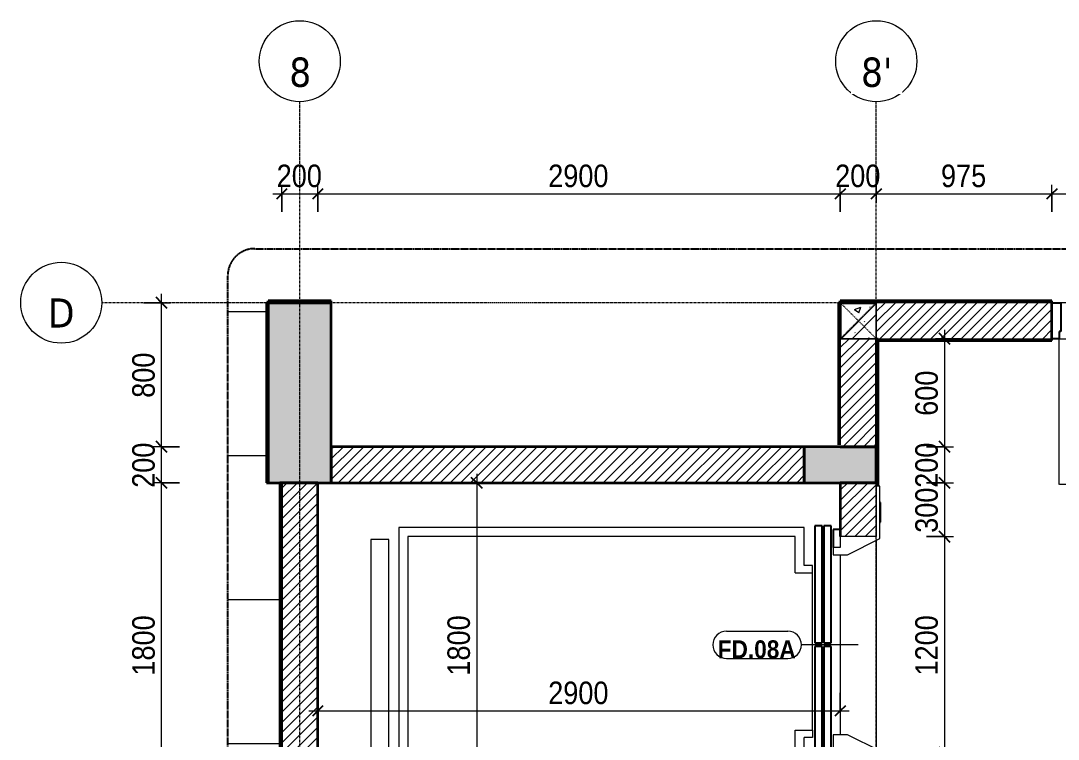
# Model space of a CAD drawing. Header units: millimetres. Extents: x 75804 to 125408, y 2002 to 35126.
# Drawn here: x 75804 to 81563, y 31112 to 35103 of the extents above; entities that cross this region are included whole.
import ezdxf

# ---------------------------------------------------------------- set-up
doc = ezdxf.new("R2010")
doc.units = ezdxf.units.MM
for name, pattern in [('Dash', [6, 3, -3]), ('Dash - Tight', [4.5, 3, -1.5]), ('Grid Line', [22.225, 12.7, -3.175, 3.175, -3.175]), ('Hidden', [7.14375, 4.7625, -2.38125])]:
    doc.linetypes.add(name, pattern=pattern)
for name, color, linetype, lineweight in [('0-1', 7, 'Continuous', 5), ('A-ANNO-DIMS', 211, 'Continuous', 9), ('A-ANNO-DIMS-50', 211, 'Continuous', 9), ('A-DETL-GENF-1', 92, 'Dash - Tight', 18), ('A-DETL-GENF-2', 92, 'Hidden', 25), ('A-DOOR', 31, 'Continuous', 18), ('A-DOOR-1', 31, 'Continuous', 25), ('A-DOOR-FRAM', 31, 'Continuous', 25), ('A-DOOR-IDEN', 31, 'Continuous', 9), ('A-FLOR', 192, 'Continuous', 18), ('A-FLOR-1', 250, 'Continuous', 18), ('A-WALL', 113, 'Continuous', 18), ('A-WALL-1', 113, 'Continuous', 35), ('A-WALL-PATT-1', 111, 'Continuous', 18), ('C-PRKG', 70, 'Continuous', 18), ('S-COLS', 52, 'Continuous', 18), ('S-COLS-1', 9, 'Continuous', 5), ('S-COLS-2', 7, 'Continuous', 35), ('S-COLS-3', 52, 'Dash', 18), ('S-COLS-4', 254, 'Continuous', 18), ('S-COLS-5', 52, 'Continuous', 35), ('S-COLS-HDLN', 52, 'Dash', 18), ('S-GRID-1', 1, 'Grid Line', 9), ('S-GRID-IDEN', 1, 'Continuous', 9)]:
    doc.layers.add(name, color=color, linetype=linetype, lineweight=lineweight)
doc.styles.add('Arial_B', font='arialbd.ttf', dxfattribs={"width": 0.9, "height": 100})
doc.styles.add('Tahoma_B', font='tahomabd.ttf', dxfattribs={"height": 162.5})
doc.styles.add('UTM Avo', font='', dxfattribs={"width": 0.9, "height": 125})
doc.styles.get('UTM Avo').set_extended_font_data('UTM Avo')
doc.dimstyles.new('1_Dim_chi_tiet_2_5', dxfattribs={"dimscale": 304.8, "dimtxt": 124.912619, "dimasz": 0.19685, "dimexe": 0.164042, "dimexo": 0.0625, "dimgap": 0.016404, "dimtad": 1, "dimdec": 0, "dimrnd": 5, "dimzin": 0, "dimdsep": 46, "dimtxsty": 'UTM Avo', "dimblk1": 'OBLIQUE', "dimblk2": 'OBLIQUE', "dimsah": 1, "dimcen": 0.09, "dimdle": 0.164042, "dimazin": 0, "dimtfac": 1, "dimtdec": 4, "dimtix": 1, "dimtmove": 0, "dimatfit": 3, "dimfxl": 0.328084, "dimfxlon": 1, "dimtvp": 1, "dimtolj": 1, "dimtzin": 0, "dimarcsym": 2})
pattern_1 = [(45, (0, 0), (-28.284271, 28.284271), [])]
pattern_2 = [(50, (0, 0), (364.3679, -31.8783), [38.1, -419.1]), (355, (0, 0), (-70.4859, 382.1133), [30.48, -335.28]), (100.451, (30.36, -2.66), (293.885, 350.2334), [32.38, -356.18]), (46.184, (0, 101.6), (542.1585, -84.0858), [57.15, -628.65]), (96.636, (45.2, 94.6), (474.805, 494.8554), [48.57, -534.27]), (351.184, (0, 101.6), (474.8102, 494.85), [45.72, -502.92]), (21, (50.8, 76.2), (303.2285, -204.5305), [38.1, -419.1]), (326, (50.8, 76.2), (123.6039, 368.376), [30.48, -335.28]), (71.451, (76.07, 59.16), (426.8341, 163.8427), [32.38, -356.18]), (37.5, (0, 0), (6.17665, 169.11015), [3.353, -327.863, 3.353, -337.007, -336.55]), (37.5, (0, 0), (6.17665, 169.11015), [-671.576, 3.353, -333.197]), (7.5, (0, 0), (133.63888, 200.3615), [3.353, -190.703, 3.353, -320.243, -128.27]), (7.5, (0, 0), (133.63888, 200.3615), [-517.652, 3.353, -124.917]), (327.5, (-113.28, 0), (271.18182, -11.45836), [3.353, -123.647, 3.353, -392.887, -525.78]), (327.5, (-113.28, 0), (271.18182, -11.45836), [-523.24, 3.353, -522.427]), (317.5, (-164.08, 0), (296.2585, 50.85285), [3.353, -161.747, 3.353, -259.791, -373.38]), (317.5, (-164.08, 0), (296.2585, 50.85285), [-428.244, 3.353, -370.027]), (45, (0, 0), (-125.7236, 125.7236), []), (45, (0, 190.5), (-125.7236, 125.7236), [])]

# ---------------------------------------------------------------- blocks, each defined once
blk = doc.blocks.new('NCV_TKTC_KET CAU_rvt-1-TKCS_THANG MÁY TM2- MẶT BẰNG TẦNG HẦM')
at = {"layer": 'S-COLS-1'}
for points in [[(77527.6, 32536.9), (77527.6, 33536.9), (77177.6, 33536.9), (77177.6, 32536.9)], [(80552.6, 32536.9), (80552.6, 32736.9), (80152.6, 32736.9), (80152.6, 32536.9)]]:
    blk.add_hatch(color=256, dxfattribs=at).paths.add_polyline_path(points)
at = {"layer": 'A-FLOR-1'}
blk.add_line((80352.6, 32137.4), (80352.6, 31137.4), dxfattribs=at)
at = {"layer": 'S-COLS-2'}
for p, q in [((77527.6, 33536.9), (77177.6, 33536.9)), ((77177.6, 33536.9), (77177.6, 32536.9)), ((77527.6, 32536.9), (77527.6, 33536.9)), ((80152.6, 32736.9), (80152.6, 32536.9)), ((80552.6, 32736.9), (80152.6, 32736.9)), ((80552.6, 32536.9), (80552.6, 32736.9)), ((77177.6, 32536.9), (77527.6, 32536.9)), ((80152.6, 32536.9), (80552.6, 32536.9))]:
    blk.add_line(p, q, dxfattribs=at)
blk = doc.blocks.new('Thang may HIEN - Dài x Rộng - 2200x1200-551375-TKCS_THANG MÁY TM2- MẶT BẰNG TẦNG HẦM')
at = {"layer": 'A-DOOR'}
for p, q in [((-590, 120), (-880, 120)), ((-880, 120), (-880, 100)), ((-500, -60), (-590, 120)), ((590, 120), (500, -60)), ((880, 120), (590, 120)), ((880, 100), (880, 120)), ((-880, 100), (-600, 100)), ((-600, 100), (-600, -100)), ((600, -100), (600, 100)), ((600, 100), (880, 100)), ((-600, -100), (-540, -100)), ((-540, -100), (-540, -140)), ((-500, -140), (-500, -60)), ((500, -60), (500, -140)), ((615, -100), (600, -100)), ((615, -140), (615, -100)), ((-660, -190.4), (-660, -150.4)), ((-660, -150.4), (-10, -150.4)), ((-540, -140), (-500, -140)), ((-10, -150.4), (-10, -190.4)), ((660, -150.4), (10, -150.4)), ((10, -150.4), (10, -190.4)), ((500, -140), (615, -140)), ((660, -190.4), (660, -150.4)), ((-10, -190.4), (-660, -190.4)), ((-10, -200.4), (-660, -200.4)), ((-660, -200.4), (-660, -240.4)), ((-10, -240.4), (-10, -200.4)), ((10, -190.4), (660, -190.4)), ((10, -200.4), (10, -240.4)), ((660, -200.4), (10, -200.4)), ((660, -240.4), (660, -200.4)), ((-660, -240.4), (-10, -240.4)), ((-440, -255), (-440, -300)), ((-400, -255), (-440, -255)), ((475, -255), (-400, -255)), ((-400, -350), (-400, -255)), ((10, -240.4), (660, -240.4)), ((475, -255), (515, -255)), ((475, -350), (475, -255)), ((515, -255), (515, -300)), ((-440, -300), (-650, -300)), ((-650, -300), (-650, -2550)), ((650, -300), (515, -300)), ((650, -2550), (650, -300)), ((-400, -350), (-600, -350)), ((-600, -350), (-600, -2500)), ((600, -350), (475, -350)), ((600, -2500), (600, -350)), ((-600, -2500), (600, -2500)), ((-650, -2550), (650, -2550)), ((590.8, -2605.4), (-584.2, -2605.4)), ((-584.2, -2605.4), (-584.2, -2705.4)), ((590.8, -2705.4), (590.8, -2605.4)), ((-584.2, -2705.4), (590.8, -2705.4))]:
    blk.add_line(p, q, dxfattribs=at)
at = {"layer": 'A-DOOR-1'}
for p, q in [((-680, 124), (-790, 124)), ((-790, 124), (-790, 120)), ((-680, 120), (-680, 124)), ((-600, -100), (-640, -100)), ((-640, -100), (-640, -140)), ((640, -100), (615, -100)), ((640, -140), (640, -100)), ((-10, -150.4), (-660, -150.4)), ((-660, -150.4), (-660, -190.4)), ((-640, -140), (-540, -140)), ((-10, -190.4), (-10, -150.4)), ((10, -150.4), (10, -190.4)), ((660, -150.4), (10, -150.4)), ((615, -140), (640, -140)), ((660, -190.4), (660, -150.4)), ((-660, -190.4), (-10, -190.4)), ((-10, -200.4), (-660, -200.4)), ((-660, -200.4), (-660, -240.4)), ((-10, -240.4), (-10, -200.4)), ((10, -190.4), (660, -190.4)), ((10, -200.4), (10, -240.4)), ((660, -200.4), (10, -200.4)), ((660, -240.4), (660, -200.4)), ((-660, -240.4), (-10, -240.4)), ((10, -240.4), (660, -240.4))]:
    blk.add_line(p, q, dxfattribs=at)
blk = doc.blocks.new('FD_07 - FD_07-1700x2200-CỬA ĐI 2 CÁNH-957538-TKCS_THANG MÁY TM2- MẶT BẰNG TẦNG HẦM')
at = {"layer": 'A-DETL-GENF-1'}
for p, q in [((-810, -910), (-810, -100)), ((-810, -100), (-770, -100)), ((-770, -100), (-770, -910)), ((810, -100), (770, -100)), ((770, -100), (770, -910)), ((810, -910), (810, -100)), ((-770, -910), (-810, -910)), ((770, -910), (810, -910))]:
    blk.add_line(p, q, dxfattribs=at)
for centre, start, end in [((-810, -100), 272.83057, 360), ((810, -100), 180, 267.16943)]:
    blk.add_arc(centre, 810, start, end, dxfattribs=at)
at = {"layer": 'A-DOOR'}
for p, q in [((800, 100), (-800, 100)), ((-810, -100), (810, -100))]:
    blk.add_line(p, q, dxfattribs=at)
at = {"layer": 'A-DOOR-FRAM'}
for p, q in [((-850, 100), (-800, 100)), ((-850, -100), (-850, 100)), ((-800, 100), (-800, -60)), ((800, 100), (850, 100)), ((800, -60), (800, 100)), ((850, 100), (850, -100)), ((-810, -100), (-850, -100)), ((-800, -60), (-810, -60)), ((-810, -60), (-810, -100)), ((810, -60), (800, -60)), ((810, -100), (810, -60)), ((850, -100), (810, -100))]:
    blk.add_line(p, q, dxfattribs=at)
blk = doc.blocks.new('XE MAY2 - xe may 2-614215-TKCS_THANG MÁY TM2- MẶT BẰNG TẦNG HẦM')
at = {"layer": 'C-PRKG'}
for p, q in [((-85, 0), (-300, 0)), ((-10, -800), (-300, -800))]:
    blk.add_line(p, q, dxfattribs=at)
blk = doc.blocks.new('XE MAY2 - xe may 2-V1-TKCS_THANG MÁY TM2- MẶT BẰNG TẦNG HẦM')
at = {"layer": 'C-PRKG'}
for p, q in [((-10, 0), (-300, 0)), ((-10, -800), (-300, -800))]:
    blk.add_line(p, q, dxfattribs=at)
blk = doc.blocks.new('XE MAY2 - xe may 2-V2-TKCS_THANG MÁY TM2- MẶT BẰNG TẦNG HẦM')
at = {"layer": 'C-PRKG'}
for p, q in [((-85, 0), (-300, 0)), ((-85, -800), (-300, -800))]:
    blk.add_line(p, q, dxfattribs=at)
blk = doc.blocks.new('G1_SOF - BO TRU - 200x200-3845341-TKCS_THANG MÁY TM2- MẶT BẰNG TẦNG HẦM')
at = {"layer": 'S-COLS-HDLN'}
for p, q in [((-100, 100), (100, -100)), ((100, 100), (-100, -100))]:
    blk.add_line(p, q, dxfattribs=at)
blk = doc.blocks.new('BORDER VIEW - BORDER VIEW-1938873-TKCS_THANG MÁY TM2- MẶT BẰNG TẦNG HẦM')
at = {"layer": 'A-DETL-GENF-2'}
for p, q in [((150, 8500), (6798.1, 8500)), ((0, 150), (0, 8350))]:
    blk.add_line(p, q, dxfattribs=at)
blk.add_arc((150, 8350), 150, 90, 180, dxfattribs=at)
blk = doc.blocks.new('Grid - M_Grid Head - Circle-353313-TKCS_THANG MÁY TM2- MẶT BẰNG TẦNG HẦM')
at = {"layer": 'S-GRID-IDEN'}
blk.add_circle((0, 0), 4.5, dxfattribs=at)
blk = doc.blocks.new('STN_Door Tag - STN_Door Tag-1788670-TKCS_THANG MÁY TM2- MẶT BẰNG TẦNG HẦM')
at = {"layer": 'A-DOOR-IDEN'}
for p, q in [((-3.37, 1.49), (3.43, 1.49)), ((-3.37, -1.52), (3.43, -1.52))]:
    blk.add_line(p, q, dxfattribs=at)
for centre, start, end in [((-3.37, -0.01), 90, 270), ((3.43, -0.01), 270, 90)]:
    blk.add_arc(centre, 1.51, start, end, dxfattribs=at)
blk = doc.blocks.new('DIMBLOCK1-TKCS_THANG MÁY TM2- MẶT BẰNG TẦNG HẦM')
at = {"layer": 'A-ANNO-DIMS-50'}
for p, q in [((77252.6, 34041.4), (77252.6, 34191.4)), ((77452.6, 34041.4), (77452.6, 34191.4)), ((77202.6, 34141.4), (77452.6, 34141.4)), ((77252.6, 34141.4), (77252.6, 34041.4)), ((77452.6, 34141.4), (77452.6, 34041.4))]:
    blk.add_line(p, q, dxfattribs=at)
at = {"layer": 'A-ANNO-DIMS-50', "lineweight": 25}
for p, q in [((77252.6, 34141.4), (77282.6, 34171.4)), ((77452.6, 34141.4), (77482.6, 34171.4)), ((77252.6, 34141.4), (77222.6, 34111.4)), ((77452.6, 34141.4), (77422.6, 34111.4))]:
    blk.add_line(p, q, dxfattribs=at)
at = {"layer": 'A-ANNO-DIMS-50', "color": 0, "insert": (77224.2, 34303.8), "char_height": 125, "width": 308.118, "attachment_point": 1, "line_spacing_factor": 1.110334, "style": 'UTM Avo'}
blk.add_mtext('200', dxfattribs=at)
blk = doc.blocks.new('_Oblique')
at = {"color": 0, "linetype": 'ByBlock', "lineweight": -2}
blk.add_line((-0.5, -0.5), (0.5, 0.5), dxfattribs=at)
blk = doc.blocks.new('DIMBLOCK2-TKCS_THANG MÁY TM2- MẶT BẰNG TẦNG HẦM')
at = {"layer": 'A-ANNO-DIMS-50'}
for p, q in [((77452.6, 34041.4), (77452.6, 34191.4)), ((80352.6, 34041.4), (80352.6, 34191.4)), ((77452.6, 34141.4), (80352.6, 34141.4)), ((77452.6, 34141.4), (77452.6, 34041.4)), ((80352.6, 34141.4), (80352.6, 34041.4))]:
    blk.add_line(p, q, dxfattribs=at)
at = {"layer": 'A-ANNO-DIMS-50', "lineweight": 25}
for p, q in [((77452.6, 34141.4), (77482.6, 34171.4)), ((80352.6, 34141.4), (80382.6, 34171.4)), ((77452.6, 34141.4), (77422.6, 34111.4)), ((80352.6, 34141.4), (80322.6, 34111.4))]:
    blk.add_line(p, q, dxfattribs=at)
at = {"layer": 'A-ANNO-DIMS-50', "color": 0, "insert": (78731.4, 34303.8), "char_height": 125, "width": 410.824, "attachment_point": 1, "line_spacing_factor": 1.110334, "style": 'UTM Avo'}
blk.add_mtext('2900', dxfattribs=at)
blk = doc.blocks.new('DIMBLOCK3-TKCS_THANG MÁY TM2- MẶT BẰNG TẦNG HẦM')
at = {"layer": 'A-ANNO-DIMS-50'}
for p, q in [((80552.6, 34241.4), (80552.6, 34091.4)), ((80552.6, 34141.4), (80552.6, 34241.4)), ((80352.6, 34041.4), (80352.6, 34191.4)), ((80352.6, 34141.4), (80552.6, 34141.4)), ((80352.6, 34141.4), (80352.6, 34041.4))]:
    blk.add_line(p, q, dxfattribs=at)
at = {"layer": 'A-ANNO-DIMS-50', "lineweight": 25}
for p, q in [((80352.6, 34141.4), (80382.6, 34171.4)), ((80552.6, 34141.4), (80582.6, 34171.4)), ((80352.6, 34141.4), (80322.6, 34111.4)), ((80552.6, 34141.4), (80522.6, 34111.4))]:
    blk.add_line(p, q, dxfattribs=at)
at = {"layer": 'A-ANNO-DIMS-50', "color": 0, "insert": (80324.2, 34303.8), "char_height": 125, "width": 308.118, "attachment_point": 1, "line_spacing_factor": 1.110334, "style": 'UTM Avo'}
blk.add_mtext('200', dxfattribs=at)
blk = doc.blocks.new('DIMBLOCK4-TKCS_THANG MÁY TM2- MẶT BẰNG TẦNG HẦM')
at = {"layer": 'A-ANNO-DIMS-50'}
for p, q in [((80552.6, 34241.4), (80552.6, 34091.4)), ((80552.6, 34141.4), (80552.6, 34241.4)), ((81527.6, 34041.4), (81527.6, 34191.4)), ((80552.6, 34141.4), (81527.6, 34141.4)), ((81527.6, 34141.4), (81527.6, 34041.4))]:
    blk.add_line(p, q, dxfattribs=at)
at = {"layer": 'A-ANNO-DIMS-50', "lineweight": 25}
for p, q in [((80552.6, 34141.4), (80582.6, 34171.4)), ((81527.6, 34141.4), (81557.6, 34171.4)), ((80552.6, 34141.4), (80522.6, 34111.4)), ((81527.6, 34141.4), (81497.6, 34111.4))]:
    blk.add_line(p, q, dxfattribs=at)
at = {"layer": 'A-ANNO-DIMS-50', "color": 0, "insert": (80911.7, 34303.8), "char_height": 125, "width": 308.118, "attachment_point": 1, "line_spacing_factor": 1.110334, "style": 'UTM Avo'}
blk.add_mtext('975', dxfattribs=at)
blk = doc.blocks.new('DIMBLOCK5-TKCS_THANG MÁY TM2- MẶT BẰNG TẦNG HẦM')
at = {"layer": 'A-ANNO-DIMS-50'}
for p, q in [((81527.6, 34041.4), (81527.6, 34191.4)), ((83227.6, 34041.4), (83227.6, 34191.4)), ((81527.6, 34141.4), (83227.6, 34141.4)), ((81527.6, 34141.4), (81527.6, 34041.4)), ((83227.6, 34141.4), (83227.6, 34041.4))]:
    blk.add_line(p, q, dxfattribs=at)
at = {"layer": 'A-ANNO-DIMS-50', "lineweight": 25}
for p, q in [((81527.6, 34141.4), (81557.6, 34171.4)), ((83227.6, 34141.4), (83257.6, 34171.4)), ((81527.6, 34141.4), (81497.6, 34111.4)), ((83227.6, 34141.4), (83197.6, 34111.4))]:
    blk.add_line(p, q, dxfattribs=at)
at = {"layer": 'A-ANNO-DIMS-50', "color": 0, "insert": (82206.4, 34303.8), "char_height": 125, "width": 410.824, "attachment_point": 1, "line_spacing_factor": 1.110334, "style": 'UTM Avo'}
blk.add_mtext('1700', dxfattribs=at)
blk = doc.blocks.new('DIMBLOCK17-TKCS_THANG MÁY TM2- MẶT BẰNG TẦNG HẦM')
at = {"layer": 'A-ANNO-DIMS-50', "lineweight": 25}
for p, q in [((76584.7, 32536.9), (76554.7, 32566.9)), ((76584.7, 32536.9), (76614.7, 32506.9)), ((76584.7, 30736.9), (76554.7, 30766.9)), ((76584.7, 30736.9), (76614.7, 30706.9))]:
    blk.add_line(p, q, dxfattribs=at)
at = {"layer": 'A-ANNO-DIMS-50'}
for p, q in [((76684.7, 32536.9), (76534.7, 32536.9)), ((76584.7, 30736.9), (76584.7, 32536.9)), ((76584.7, 32536.9), (76684.7, 32536.9)), ((76684.7, 30736.9), (76534.7, 30736.9)), ((76584.7, 30736.9), (76684.7, 30736.9))]:
    blk.add_line(p, q, dxfattribs=at)
at = {"layer": 'A-ANNO-DIMS-50', "color": 0, "insert": (76422.3, 31465.8), "char_height": 125, "width": 410.824, "attachment_point": 1, "rotation": 90, "line_spacing_factor": 1.110334, "style": 'UTM Avo'}
blk.add_mtext('1800', dxfattribs=at)
blk = doc.blocks.new('DIMBLOCK18-TKCS_THANG MÁY TM2- MẶT BẰNG TẦNG HẦM')
at = {"layer": 'A-ANNO-DIMS-50'}
for p, q in [((76684.7, 32736.9), (76534.7, 32736.9)), ((76584.7, 32536.9), (76584.7, 32736.9)), ((76584.7, 32736.9), (76684.7, 32736.9)), ((76684.7, 32536.9), (76534.7, 32536.9)), ((76584.7, 32536.9), (76684.7, 32536.9))]:
    blk.add_line(p, q, dxfattribs=at)
at = {"layer": 'A-ANNO-DIMS-50', "lineweight": 25}
for p, q in [((76584.7, 32736.9), (76554.7, 32766.9)), ((76584.7, 32736.9), (76614.7, 32706.9)), ((76584.7, 32536.9), (76554.7, 32566.9)), ((76584.7, 32536.9), (76614.7, 32506.9))]:
    blk.add_line(p, q, dxfattribs=at)
at = {"layer": 'A-ANNO-DIMS-50', "color": 0, "insert": (76422.3, 32508.6), "char_height": 125, "width": 308.118, "attachment_point": 1, "rotation": 90, "line_spacing_factor": 1.110334, "style": 'UTM Avo'}
blk.add_mtext('200', dxfattribs=at)
blk = doc.blocks.new('DIMBLOCK19-TKCS_THANG MÁY TM2- MẶT BẰNG TẦNG HẦM')
at = {"layer": 'A-ANNO-DIMS-50'}
for p, q in [((76584.7, 32736.9), (76584.7, 33586.9)), ((76484.7, 33536.9), (76634.7, 33536.9)), ((76584.7, 33536.9), (76484.7, 33536.9)), ((76684.7, 32736.9), (76534.7, 32736.9)), ((76584.7, 32736.9), (76684.7, 32736.9))]:
    blk.add_line(p, q, dxfattribs=at)
at = {"layer": 'A-ANNO-DIMS-50', "lineweight": 25}
for p, q in [((76584.7, 33536.9), (76554.7, 33566.9)), ((76584.7, 33536.9), (76614.7, 33506.9)), ((76584.7, 32736.9), (76554.7, 32766.9)), ((76584.7, 32736.9), (76614.7, 32706.9))]:
    blk.add_line(p, q, dxfattribs=at)
at = {"layer": 'A-ANNO-DIMS-50', "color": 0, "insert": (76422.3, 33008.6), "char_height": 125, "width": 308.118, "attachment_point": 1, "rotation": 90, "line_spacing_factor": 1.110334, "style": 'UTM Avo'}
blk.add_mtext('800', dxfattribs=at)
blk = doc.blocks.new('DIMBLOCK24-TKCS_THANG MÁY TM2- MẶT BẰNG TẦNG HẦM')
at = {"layer": 'A-ANNO-DIMS-50', "lineweight": 25}
for p, q in [((80931.1, 33336.9), (80901.1, 33366.9)), ((80931.1, 33336.9), (80961.1, 33306.9)), ((80931.1, 32736.9), (80901.1, 32766.9)), ((80931.1, 32736.9), (80961.1, 32706.9))]:
    blk.add_line(p, q, dxfattribs=at)
at = {"layer": 'A-ANNO-DIMS-50'}
for p, q in [((80931.1, 33386.9), (80931.1, 32736.9)), ((81031.1, 33336.9), (80881.1, 33336.9)), ((80931.1, 33336.9), (81031.1, 33336.9)), ((80831.1, 32736.9), (80981.1, 32736.9)), ((80931.1, 32736.9), (80831.1, 32736.9))]:
    blk.add_line(p, q, dxfattribs=at)
at = {"layer": 'A-ANNO-DIMS-50', "color": 0, "insert": (80768.8, 32908.6), "char_height": 125, "width": 308.118, "attachment_point": 1, "rotation": 90, "line_spacing_factor": 1.110334, "style": 'UTM Avo'}
blk.add_mtext('600', dxfattribs=at)
blk = doc.blocks.new('DIMBLOCK25-TKCS_THANG MÁY TM2- MẶT BẰNG TẦNG HẦM')
at = {"layer": 'A-ANNO-DIMS-50'}
for p, q in [((80831.1, 32736.9), (80981.1, 32736.9)), ((80931.1, 32736.9), (80831.1, 32736.9)), ((80931.1, 32736.9), (80931.1, 32536.9)), ((80831.1, 32536.9), (80981.1, 32536.9)), ((80931.1, 32536.9), (80831.1, 32536.9))]:
    blk.add_line(p, q, dxfattribs=at)
at = {"layer": 'A-ANNO-DIMS-50', "lineweight": 25}
for p, q in [((80931.1, 32736.9), (80901.1, 32766.9)), ((80931.1, 32736.9), (80961.1, 32706.9)), ((80931.1, 32536.9), (80901.1, 32566.9)), ((80931.1, 32536.9), (80961.1, 32506.9))]:
    blk.add_line(p, q, dxfattribs=at)
at = {"layer": 'A-ANNO-DIMS-50', "color": 0, "insert": (80768.8, 32508.6), "char_height": 125, "width": 308.118, "attachment_point": 1, "rotation": 90, "line_spacing_factor": 1.110334, "style": 'UTM Avo'}
blk.add_mtext('200', dxfattribs=at)
blk = doc.blocks.new('DIMBLOCK26-TKCS_THANG MÁY TM2- MẶT BẰNG TẦNG HẦM')
at = {"layer": 'A-ANNO-DIMS-50', "lineweight": 25}
for p, q in [((80931.1, 32536.9), (80901.1, 32566.9)), ((80931.1, 32536.9), (80961.1, 32506.9)), ((80931.1, 32237.4), (80901.1, 32267.4)), ((80931.1, 32237.4), (80961.1, 32207.4))]:
    blk.add_line(p, q, dxfattribs=at)
at = {"layer": 'A-ANNO-DIMS-50'}
for p, q in [((80831.1, 32536.9), (80981.1, 32536.9)), ((80931.1, 32536.9), (80831.1, 32536.9)), ((80931.1, 32536.9), (80931.1, 32237.4)), ((80831.1, 32237.4), (80981.1, 32237.4)), ((80931.1, 32237.4), (80831.1, 32237.4))]:
    blk.add_line(p, q, dxfattribs=at)
at = {"layer": 'A-ANNO-DIMS-50', "color": 0, "insert": (80768.8, 32258.8), "char_height": 125, "width": 308.118, "attachment_point": 1, "rotation": 90, "line_spacing_factor": 1.110334, "style": 'UTM Avo'}
blk.add_mtext('300', dxfattribs=at)
blk = doc.blocks.new('DIMBLOCK27-TKCS_THANG MÁY TM2- MẶT BẰNG TẦNG HẦM')
at = {"layer": 'A-ANNO-DIMS-50', "lineweight": 25}
for p, q in [((80931.1, 32237.4), (80901.1, 32267.4)), ((80931.1, 32237.4), (80961.1, 32207.4)), ((80931.1, 31037.4), (80901.1, 31067.4)), ((80931.1, 31037.4), (80961.1, 31007.4))]:
    blk.add_line(p, q, dxfattribs=at)
at = {"layer": 'A-ANNO-DIMS-50'}
for p, q in [((80831.1, 32237.4), (80981.1, 32237.4)), ((80931.1, 32237.4), (80831.1, 32237.4)), ((80931.1, 32237.4), (80931.1, 31037.4)), ((80831.1, 31037.4), (80981.1, 31037.4)), ((80931.1, 31037.4), (80831.1, 31037.4))]:
    blk.add_line(p, q, dxfattribs=at)
at = {"layer": 'A-ANNO-DIMS-50', "color": 0, "insert": (80768.8, 31466.2), "char_height": 125, "width": 410.824, "attachment_point": 1, "rotation": 90, "line_spacing_factor": 1.110334, "style": 'UTM Avo'}
blk.add_mtext('1200', dxfattribs=at)
blk = doc.blocks.new('DIMBLOCK37-TKCS_THANG MÁY TM2- MẶT BẰNG TẦNG HẦM')
at = {"layer": 'A-ANNO-DIMS-50', "lineweight": 25}
for p, q in [((78334.4, 32536.9), (78304.4, 32566.9)), ((78334.4, 32536.9), (78364.4, 32506.9)), ((78334.4, 30736.9), (78304.4, 30766.9)), ((78334.4, 30736.9), (78364.4, 30706.9))]:
    blk.add_line(p, q, dxfattribs=at)
at = {"layer": 'A-ANNO-DIMS-50'}
for p, q in [((78334.4, 32586.9), (78334.4, 30686.9)), ((78434.4, 32536.9), (78284.4, 32536.9)), ((78334.4, 32536.9), (78434.4, 32536.9)), ((78234.4, 30736.9), (78384.4, 30736.9)), ((78334.4, 30736.9), (78234.4, 30736.9))]:
    blk.add_line(p, q, dxfattribs=at)
at = {"layer": 'A-ANNO-DIMS-50', "color": 0, "insert": (78172, 31465.8), "char_height": 125, "width": 410.824, "attachment_point": 1, "rotation": 90, "line_spacing_factor": 1.110334, "style": 'UTM Avo'}
blk.add_mtext('1800', dxfattribs=at)
blk = doc.blocks.new('DIMBLOCK38-TKCS_THANG MÁY TM2- MẶT BẰNG TẦNG HẦM')
at = {"layer": 'A-ANNO-DIMS-50'}
for p, q in [((77452.6, 31369.9), (77452.6, 31219.9)), ((77452.6, 31269.9), (77452.6, 31369.9)), ((80352.6, 31369.9), (80352.6, 31219.9)), ((80352.6, 31269.9), (80352.6, 31369.9)), ((77402.6, 31269.9), (80402.6, 31269.9))]:
    blk.add_line(p, q, dxfattribs=at)
at = {"layer": 'A-ANNO-DIMS-50', "lineweight": 25}
for p, q in [((77452.6, 31269.9), (77482.6, 31299.9)), ((80352.6, 31269.9), (80382.6, 31299.9)), ((77452.6, 31269.9), (77422.6, 31239.9)), ((80352.6, 31269.9), (80322.6, 31239.9))]:
    blk.add_line(p, q, dxfattribs=at)
at = {"layer": 'A-ANNO-DIMS-50', "color": 0, "insert": (78731.4, 31432.3), "char_height": 125, "width": 410.824, "attachment_point": 1, "line_spacing_factor": 1.110334, "style": 'UTM Avo'}
blk.add_mtext('2900', dxfattribs=at)

msp = doc.modelspace()

# ---------------------------------------------------------------- hatches: boundary and pattern name
at = {"layer": 'A-WALL-PATT-1'}
h = msp.add_hatch(dxfattribs=at)
h.set_pattern_fill('FP_1', color=256, style=0, pattern_type=2)
h.set_pattern_definition(pattern_1)
h.paths.add_polyline_path([(83367.6, 33336.9), (83377.6, 33336.9), (83377.6, 33536.9), (83227.6, 33536.9), (83227.6, 33336.9)])
h.paths.add_polyline_path([(81527.6, 33336.9), (81527.6, 33536.9), (80552.6, 33536.9), (80552.6, 33336.9), (80842.4, 33336.9)])
h = msp.add_hatch(dxfattribs=at)
h.set_pattern_fill('FP_1', color=256, style=0, pattern_type=2)
h.set_pattern_definition(pattern_1)
h.paths.add_polyline_path([(80552.6, 32736.9), (80552.6, 33336.9), (80352.6, 33336.9), (80352.6, 32736.9)])
h = msp.add_hatch(dxfattribs=at)
h.set_pattern_fill('FP_1', color=256, style=0, pattern_type=2)
h.set_pattern_definition(pattern_1)
h.paths.add_polyline_path([(80152.6, 32536.9), (80152.6, 32736.9), (77527.6, 32736.9), (77527.6, 32536.9), (78888.3, 32536.9)])
h = msp.add_hatch(dxfattribs=at)
h.set_pattern_fill('FP_1', color=256, style=0, pattern_type=2)
h.set_pattern_definition(pattern_1)
h.paths.add_polyline_path([(77452.6, 30836.9), (77452.6, 32536.9), (77252.6, 32536.9), (77252.6, 30836.9)])
h = msp.add_hatch(dxfattribs=at)
h.set_pattern_fill('FP_1', color=256, style=0, pattern_type=2)
h.set_pattern_definition(pattern_1)
h.paths.add_polyline_path([(80552.6, 30736.9), (80552.6, 31037.4), (80352.6, 31037.4), (80352.6, 30736.9)])
h.paths.add_polyline_path([(80352.6, 32237.4), (80552.6, 32237.4), (80552.6, 32536.9), (80352.6, 32536.9)])
at = {"layer": 'S-COLS-4'}
h = msp.add_hatch(dxfattribs=at)
h.set_pattern_fill('FP_2', color=256, style=0, pattern_type=2)
h.set_pattern_definition(pattern_2)
h.paths.add_polyline_path([(80552.6, 33336.9), (80552.6, 33536.9), (80352.6, 33536.9), (80352.6, 33336.9)])
h = msp.add_hatch(dxfattribs=at)
h.set_pattern_fill('FP_2', color=256, style=0, pattern_type=2)
h.set_pattern_definition(pattern_2)
h.paths.add_polyline_path([(80552.6, 33336.9), (80552.6, 33536.9), (80352.6, 33536.9), (80352.6, 33336.9)])

# ---------------------------------------------------------------- linework, layer by layer
at = {"layer": 'A-DOOR-IDEN'}
msp.add_line((80452.6, 31637.4), (80136.9, 31637.4), dxfattribs=at)
at = {"layer": 'A-FLOR'}
msp.add_line((80552.6, 32217.4), (80552.6, 31057.3), dxfattribs=at)
at = {"layer": 'A-WALL'}
for p, q in [((81527.6, 33536.9), (80552.6, 33536.9)), ((80552.6, 33536.9), (80552.6, 33336.9)), ((80552.6, 33336.9), (80352.6, 33336.9)), ((80352.6, 33336.9), (80352.6, 32746.9)), ((80562.6, 33336.9), (81527.6, 33336.9)), ((80552.6, 32517.4), (80552.6, 32536.9)), ((80552.6, 32536.9), (80552.6, 32517.4))]:
    msp.add_line(p, q, dxfattribs=at)
at = {"layer": 'A-WALL-1'}
for p, q in [((77167.6, 33536.9), (77167.6, 32536.9)), ((77167.6, 33536.9), (77527.6, 33536.9)), ((77177.6, 32536.9), (77177.6, 33546.9)), ((77527.6, 33546.9), (77177.6, 33546.9)), ((77527.6, 33536.9), (77527.6, 33546.9)), ((80342.6, 33536.9), (80342.6, 32746.9)), ((80342.6, 33536.9), (80552.6, 33536.9)), ((80352.6, 33336.9), (80352.6, 33546.9)), ((81527.6, 33546.9), (80352.6, 33546.9)), ((81527.6, 33326.9), (81527.6, 33546.9)), ((80552.6, 33336.9), (80562.6, 33336.9)), ((80552.6, 33336.9), (80552.6, 32536.9)), ((80562.6, 32517.4), (80562.6, 33326.9)), ((80562.6, 33326.9), (81527.6, 33326.9)), ((80152.6, 32736.9), (77527.6, 32736.9)), ((77527.6, 32736.9), (77527.6, 32536.9)), ((80152.6, 32536.9), (80152.6, 32736.9)), ((80352.6, 32736.9), (80552.6, 32736.9)), ((77167.6, 32536.9), (77177.6, 32536.9)), ((77452.6, 32536.9), (77242.6, 32536.9)), ((77242.6, 32526.9), (77242.6, 28596.9)), ((77252.6, 28596.9), (77252.6, 32536.9)), ((77452.6, 30836.9), (77452.6, 32536.9)), ((77527.6, 32536.9), (80152.6, 32536.9)), ((80352.6, 32536.9), (80352.6, 32237.4)), ((80552.6, 32536.9), (80352.6, 32536.9))]:
    msp.add_line(p, q, dxfattribs=at)
at = {"layer": 'S-COLS'}
for p, q in [((80552.6, 33336.9), (80552.6, 33536.9)), ((80352.6, 33336.9), (80552.6, 33336.9))]:
    msp.add_line(p, q, dxfattribs=at)
at = {"layer": 'S-COLS-5'}
for p, q in [((80552.6, 33536.9), (80352.6, 33536.9)), ((80352.6, 33536.9), (80352.6, 33336.9))]:
    msp.add_line(p, q, dxfattribs=at)
at = {"layer": 'S-GRID-1'}
for p, q in [((77352.6, 33402.9), (77352.6, 34652.9)), ((80552.6, 33402.9), (80552.6, 34652.9)), ((77503.7, 33536.9), (76253.7, 33536.9)), ((83751.4, 33536.9), (77503.7, 33536.9)), ((77352.6, 25449.1), (77352.6, 33402.9)), ((80552.6, 25449.1), (80552.6, 33402.9))]:
    msp.add_line(p, q, dxfattribs=at)

# ---------------------------------------------------------------- block references
at = {"layer": '0-1'}
msp.add_blockref('NCV_TKTC_KET CAU_rvt-1-TKCS_THANG MÁY TM2- MẶT BẰNG TẦNG HẦM', (0, 0), dxfattribs=at)
at = {"layer": 'A-DETL-GENF-1'}
msp.add_blockref('BORDER VIEW - BORDER VIEW-1938873-TKCS_THANG MÁY TM2- MẶT BẰNG TẦNG HẦM', (76952.6, 25336.9), dxfattribs=at)
at = {"layer": 'A-DOOR'}
msp.add_blockref('FD_07 - FD_07-1700x2200-CỬA ĐI 2 CÁNH-957538-TKCS_THANG MÁY TM2- MẶT BẰNG TẦNG HẦM', (82377.6, 33436.9), dxfattribs=at)
at = {"layer": 'A-DOOR', "rotation": 270}
msp.add_blockref('Thang may HIEN - Dài x Rộng - 2200x1200-551375-TKCS_THANG MÁY TM2- MẶT BẰNG TẦNG HẦM', (80452.6, 31637.4), dxfattribs=at)
at = {"layer": 'A-DOOR-IDEN', "xscale": 49.99999999999998, "yscale": 49.99999999999998, "zscale": 49.99999999999998}
msp.add_blockref('STN_Door Tag - STN_Door Tag-1788670-TKCS_THANG MÁY TM2- MẶT BẰNG TẦNG HẦM', (79889.8, 31637.6), dxfattribs=at)
at = {"layer": 'C-PRKG'}
for name, p in [('XE MAY2 - xe may 2-V2-TKCS_THANG MÁY TM2- MẶT BẰNG TẦNG HẦM', (77252.6, 33486.9)), ('XE MAY2 - xe may 2-614215-TKCS_THANG MÁY TM2- MẶT BẰNG TẦNG HẦM', (77252.6, 32686.9)), ('XE MAY2 - xe may 2-V1-TKCS_THANG MÁY TM2- MẶT BẰNG TẦNG HẦM', (77252.6, 31886.9))]:
    msp.add_blockref(name, p, dxfattribs=at)
at = {"layer": 'S-COLS-3'}
msp.add_blockref('G1_SOF - BO TRU - 200x200-3845341-TKCS_THANG MÁY TM2- MẶT BẰNG TẦNG HẦM', (80452.6, 33436.9), dxfattribs=at)
at = {"layer": 'S-GRID-IDEN', "xscale": 49.99999999999998, "yscale": 49.99999999999998, "zscale": 49.99999999999998}
for p in [(77352.6, 34877.9), (80552.6, 34877.9)]:
    msp.add_blockref('Grid - M_Grid Head - Circle-353313-TKCS_THANG MÁY TM2- MẶT BẰNG TẦNG HẦM', p, dxfattribs=at)
at = {"layer": 'S-GRID-IDEN', "xscale": 49.99999999999998, "yscale": 49.99999999999998, "zscale": 49.99999999999998, "rotation": 89.9999999999998}
msp.add_blockref('Grid - M_Grid Head - Circle-353313-TKCS_THANG MÁY TM2- MẶT BẰNG TẦNG HẦM', (76028.7, 33536.9), dxfattribs=at)

# ---------------------------------------------------------------- texts
at = {"layer": 'A-DOOR-IDEN', "insert": (79888.8, 31610.9), "char_height": 100, "width": 443.7, "attachment_point": 5, "line_spacing_factor": 0.936439, "style": 'Arial_B'}
msp.add_mtext('\\pt2.25,4.5,6.75,9,11.25,13.5,15.75,18,20.25,22.5,24.75,27,29.25,31.5,33.75,36,38.25,40.5,42.75,45,47.25,49.5,51.75,54,56.25,58.5,60.75,63,65.25,67.5,69.75,72;FD.08A', dxfattribs=at)

# ---------------------------------------------------------------- dimensions: what is measured, and where the dimension line sits
at = {"layer": 'A-ANNO-DIMS'}
for base, p1, p2, override, picture, middle in [((77452.6, 34141.4), (77252.6, 34041.4), (77452.6, 34041.4), {"dimpost": '<>', "dimfxl": 200}, 'DIMBLOCK1-TKCS_THANG MÁY TM2- MẶT BẰNG TẦNG HẦM', (77352.6, 34211.1)), ((80352.6, 34141.4), (77452.6, 34041.4), (80352.6, 34041.4), {"dimpost": '<>', "dimfxl": 2900.071331}, 'DIMBLOCK2-TKCS_THANG MÁY TM2- MẶT BẰNG TẦNG HẦM', (78902.6, 34211.1)), ((80552.6, 34141.4), (80352.6, 34041.4), (80552.6, 34241.4), {"dimpost": '<>', "dimfxl": 282.792278}, 'DIMBLOCK3-TKCS_THANG MÁY TM2- MẶT BẰNG TẦNG HẦM', (80452.6, 34211.1)), ((81527.6, 34141.4), (80552.6, 34241.4), (81527.6, 34041.4), {"dimpost": '<>', "dimfxl": 995.301462}, 'DIMBLOCK4-TKCS_THANG MÁY TM2- MẶT BẰNG TẦNG HẦM', (81040.1, 34211)), ((83227.6, 34141.4), (81527.6, 34041.4), (83227.6, 34041.4), {"dimpost": '<>', "dimfxl": 1700}, 'DIMBLOCK5-TKCS_THANG MÁY TM2- MẶT BẰNG TẦNG HẦM', (82377.6, 34211.1)), ((80352.6, 31269.9), (77452.6, 31369.9), (80352.6, 31369.9), {"dimpost": '<>', "dimfxl": 2900.000001}, 'DIMBLOCK38-TKCS_THANG MÁY TM2- MẶT BẰNG TẦNG HẦM', (78902.6, 31339.6))]:
    dim = msp.add_linear_dim(base=base, p1=p1, p2=p2, dimstyle='1_Dim_chi_tiet_2_5', override=override, dxfattribs=at)
    dim.commit()
    dim.dimension.update_dxf_attribs({"geometry": picture, "text_midpoint": middle})
for base, p1, p2, override, picture, middle in [((76584.7, 33536.9), (76684.7, 32736.9), (76484.7, 33536.9), {"dimpost": '<>', "dimfxl": 824.621125}, 'DIMBLOCK19-TKCS_THANG MÁY TM2- MẶT BẰNG TẦNG HẦM', (76515, 33136.9)), ((80931.1, 32736.9), (81031.1, 33336.9), (80831.1, 32736.9), {"dimpost": '<>', "dimfxl": 632.455532}, 'DIMBLOCK24-TKCS_THANG MÁY TM2- MẶT BẰNG TẦNG HẦM', (80861.5, 33036.9)), ((76584.7, 32736.9), (76684.7, 32536.9), (76684.7, 32736.9), {"dimpost": '<>', "dimfxl": 200}, 'DIMBLOCK18-TKCS_THANG MÁY TM2- MẶT BẰNG TẦNG HẦM', (76515, 32636.9)), ((80931.1, 32536.9), (80831.1, 32736.9), (80831.1, 32536.9), {"dimpost": '<>', "dimfxl": 200}, 'DIMBLOCK25-TKCS_THANG MÁY TM2- MẶT BẰNG TẦNG HẦM', (80861.5, 32636.9)), ((76584.7, 32536.9), (76684.7, 30736.9), (76684.7, 32536.9), {"dimpost": '<>', "dimfxl": 1800}, 'DIMBLOCK17-TKCS_THANG MÁY TM2- MẶT BẰNG TẦNG HẦM', (76515, 31636.9)), ((78334.4, 30736.9), (78434.4, 32536.9), (78234.4, 30736.9), {"dimpost": '<>', "dimfxl": 1811.077028}, 'DIMBLOCK37-TKCS_THANG MÁY TM2- MẶT BẰNG TẦNG HẦM', (78264.7, 31636.9)), ((80931.137, 32237.3629), (80831.137, 32536.936), (80831.137, 32237.3629), {"dimpost": '<>', "dimfxl": 299.573178}, 'DIMBLOCK26-TKCS_THANG MÁY TM2- MẶT BẰNG TẦNG HẦM', (80861.452, 32387.1494)), ((80931.1, 31037.4), (80831.1, 32237.4), (80831.1, 31037.4), {"dimpost": '<>', "dimfxl": 1200}, 'DIMBLOCK27-TKCS_THANG MÁY TM2- MẶT BẰNG TẦNG HẦM', (80861.5, 31637.4))]:
    dim = msp.add_linear_dim(base=base, p1=p1, p2=p2, angle=90, dimstyle='1_Dim_chi_tiet_2_5', override=override, dxfattribs=at)
    dim.commit()
    dim.dimension.update_dxf_attribs({"geometry": picture, "text_midpoint": middle})

# ---------------------------------------------------------------- next in the draw order: texts
at = {"layer": 'S-GRID-IDEN', "char_height": 162.5, "attachment_point": 5, "line_spacing_factor": 0.996129, "style": 'Tahoma_B', "bg_fill": 3, "box_fill_scale": 1.25, "bg_fill_color": 256, "bg_fill_true_color": 13158600, "bg_fill_transparency": 0}
for s, insert, width in [('\\pt634.99962,1269.99925,1905.0005,2540.00013,3174.99975,3809.99937,4445.00062,5080.00025,5714.99987,6349.9995,6985.00075,7620.00037,8255,8889.99962,9524.99925,10160.0005,10795.00013,11429.99975,12064.99938,12700.00063,13335.00025,13969.99988,14604.9995,15240.00075,15875.00038,16510,17144.99963,17779.99925,18415.0005,19050.00013,19684.99975,20319.99938;8', (77354.9, 34815.5), 145.5), ("\\pt634.99962,1269.99925,1905.0005,2540.00013,3174.99975,3809.99937,4445.00062,5080.00025,5714.99987,6349.9995,6985.00075,7620.00037,8255,8889.99962,9524.99925,10160.0005,10795.00013,11429.99975,12064.99938,12700.00063,13335.00025,13969.99988,14604.9995,15240.00075,15875.00038,16510,17144.99963,17779.99925,18415.0005,19050.00013,19684.99975,20319.99938;8'", (80554.9, 34815.5), 205), ('\\pt634.99962,1269.99925,1905.0005,2540.00013,3174.99975,3809.99937,4445.00062,5080.00025,5714.99987,6349.9995,6985.00075,7620.00037,8255,8889.99962,9524.99925,10160.0005,10795.00013,11429.99975,12064.99938,12700.00063,13335.00025,13969.99988,14604.9995,15240.00075,15875.00038,16510,17144.99963,17779.99925,18415.0005,19050.00013,19684.99975,20319.99938;D', (76028.3, 33479.7), 172)]:
    msp.add_mtext(s, dxfattribs=dict(at, insert=insert, width=width))

doc.saveas('drawing.dxf')
